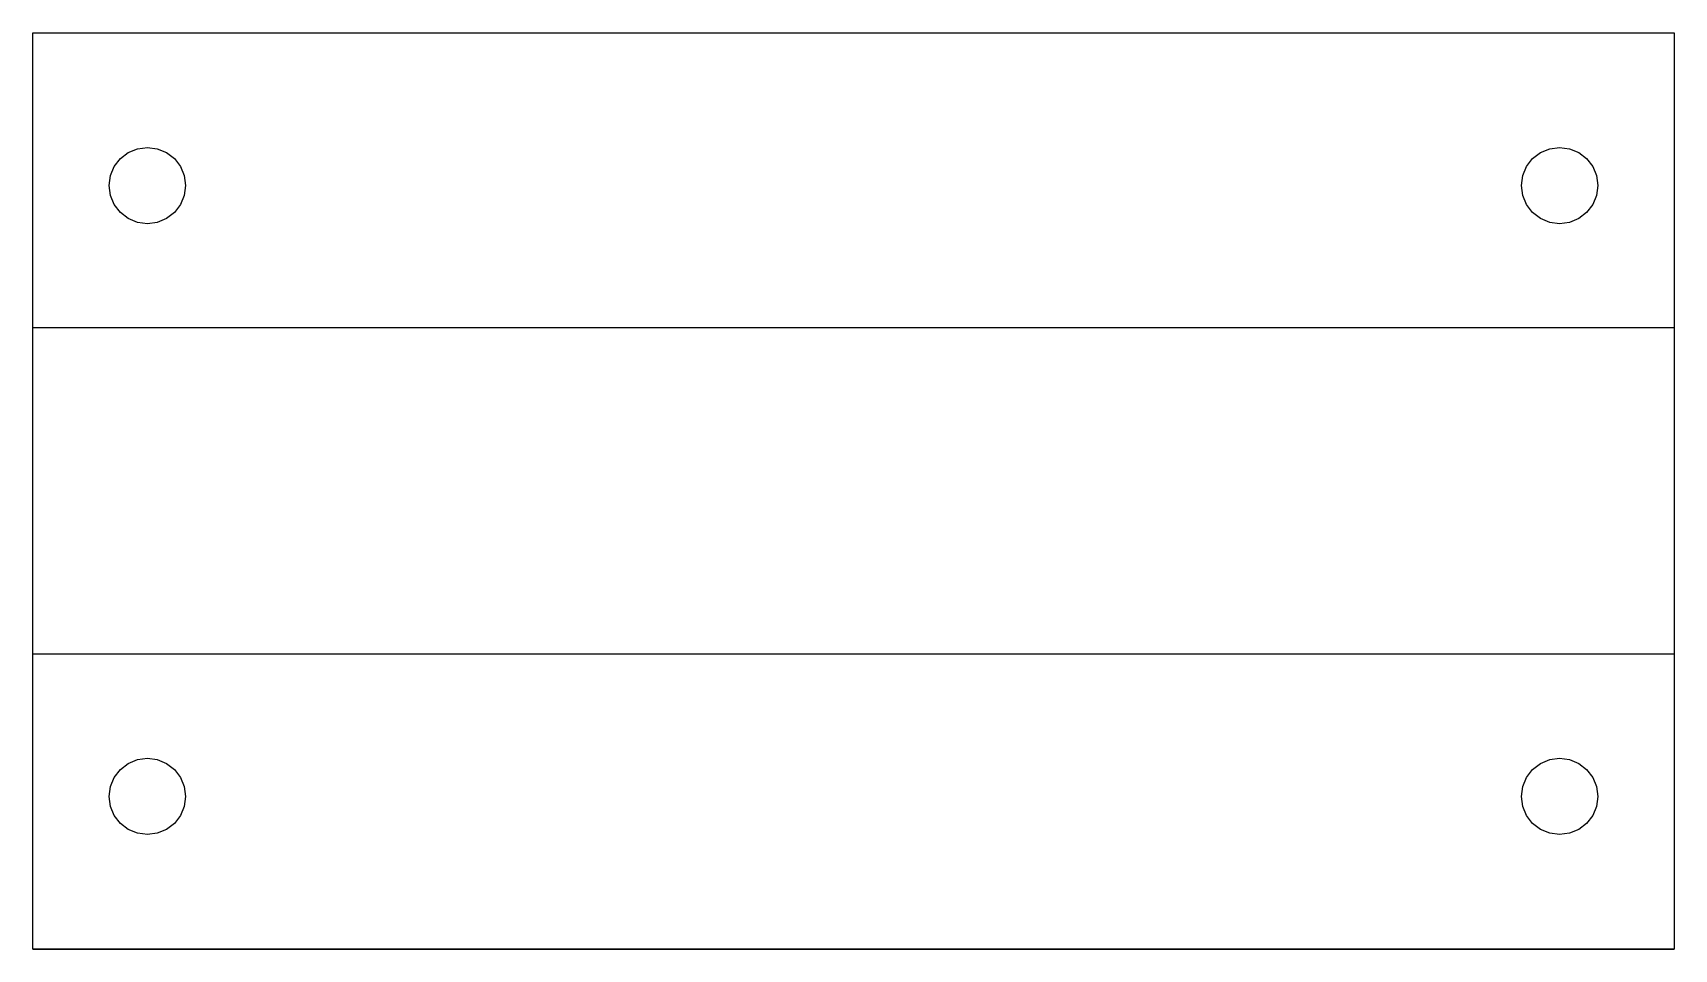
# Model space of a CAD drawing. Header units: inches. Extents: x 0 to 5.38, y 0 to 3.
import ezdxf

# ---------------------------------------------------------------- set-up
doc = ezdxf.new("R2010")
doc.units = ezdxf.units.IN
doc.layers.add('support_block#1', color=7, linetype='ByLayer')

msp = doc.modelspace()

# ---------------------------------------------------------------- linework, layer by layer
at = {"layer": 'support_block#1'}
for p, q in [((0, 3), (0, 3)), ((0, 0), (0, 3)), ((0, 3), (5.375, 3)), ((5.375, 3), (5.375, 3)), ((5.375, 3), (5.375, 0)), ((0.2667, 2.5625), (0.2866, 2.5884)), ((0.2667, 2.5625), (0.2866, 2.5884)), ((0.2866, 2.5884), (0.3125, 2.6083)), ((0.2866, 2.5884), (0.3125, 2.6083)), ((0.2866, 2.5884), (0.2866, 2.5884)), ((0.3125, 2.6083), (0.3426, 2.6207)), ((0.3125, 2.6083), (0.3426, 2.6207)), ((0.3125, 2.6083), (0.3125, 2.6083)), ((0.3426, 2.6207), (0.375, 2.625)), ((0.3426, 2.6207), (0.375, 2.625)), ((0.3426, 2.6207), (0.3426, 2.6207)), ((0.375, 2.625), (0.4074, 2.6207)), ((0.375, 2.625), (0.4074, 2.6207)), ((0.375, 2.625), (0.375, 2.625)), ((0.4074, 2.6207), (0.4375, 2.6083)), ((0.4074, 2.6207), (0.4375, 2.6083)), ((0.4074, 2.6207), (0.4074, 2.6207)), ((0.4375, 2.6083), (0.4634, 2.5884)), ((0.4375, 2.6083), (0.4375, 2.6083)), ((0.4375, 2.6083), (0.4634, 2.5884)), ((0.4634, 2.5884), (0.4833, 2.5625)), ((0.4634, 2.5884), (0.4833, 2.5625)), ((0.4634, 2.5884), (0.4634, 2.5884)), ((4.8917, 2.5625), (4.9116, 2.5884)), ((4.8917, 2.5625), (4.9116, 2.5884)), ((4.9116, 2.5884), (4.9375, 2.6083)), ((4.9116, 2.5884), (4.9375, 2.6083)), ((4.9116, 2.5884), (4.9116, 2.5884)), ((4.9375, 2.6083), (4.9676, 2.6207)), ((4.9375, 2.6083), (4.9676, 2.6207)), ((4.9375, 2.6083), (4.9375, 2.6083)), ((4.9676, 2.6207), (5, 2.625)), ((4.9676, 2.6207), (5, 2.625)), ((4.9676, 2.6207), (4.9676, 2.6207)), ((5, 2.625), (5.0324, 2.6207)), ((5, 2.625), (5.0324, 2.6207)), ((5, 2.625), (5, 2.625)), ((5.0324, 2.6207), (5.0625, 2.6083)), ((5.0324, 2.6207), (5.0625, 2.6083)), ((5.0324, 2.6207), (5.0324, 2.6207)), ((5.0625, 2.6083), (5.0884, 2.5884)), ((5.0625, 2.6083), (5.0884, 2.5884)), ((5.0625, 2.6083), (5.0625, 2.6083)), ((5.0884, 2.5884), (5.1083, 2.5625)), ((5.0884, 2.5884), (5.1083, 2.5625)), ((5.0884, 2.5884), (5.0884, 2.5884)), ((0.25, 2.5), (0.2543, 2.5324)), ((0.25, 2.5), (0.2543, 2.5324)), ((0.2543, 2.5324), (0.2667, 2.5625)), ((0.2543, 2.5324), (0.2667, 2.5625)), ((0.2543, 2.5324), (0.2543, 2.5324)), ((0.2667, 2.5625), (0.2667, 2.5625)), ((0.4833, 2.5625), (0.4957, 2.5324)), ((0.4833, 2.5625), (0.4833, 2.5625)), ((0.4833, 2.5625), (0.4957, 2.5324)), ((0.4957, 2.5324), (0.5, 2.5)), ((0.4957, 2.5324), (0.5, 2.5)), ((0.4957, 2.5324), (0.4957, 2.5324)), ((4.875, 2.5), (4.8793, 2.5324)), ((4.875, 2.5), (4.8793, 2.5324)), ((4.8793, 2.5324), (4.8917, 2.5625)), ((4.8793, 2.5324), (4.8917, 2.5625)), ((4.8793, 2.5324), (4.8793, 2.5324)), ((4.8917, 2.5625), (4.8917, 2.5625)), ((5.1083, 2.5625), (5.1207, 2.5324)), ((5.1083, 2.5625), (5.1207, 2.5324)), ((5.1083, 2.5625), (5.1083, 2.5625)), ((5.1207, 2.5324), (5.125, 2.5)), ((5.1207, 2.5324), (5.125, 2.5)), ((5.1207, 2.5324), (5.1207, 2.5324)), ((0.2543, 2.4676), (0.25, 2.5)), ((0.2543, 2.4676), (0.25, 2.5)), ((0.25, 2.5), (0.25, 2.5)), ((0.5, 2.5), (0.4957, 2.4676)), ((0.5, 2.5), (0.4957, 2.4676)), ((0.5, 2.5), (0.5, 2.5)), ((4.8793, 2.4676), (4.875, 2.5)), ((4.8793, 2.4676), (4.875, 2.5)), ((4.875, 2.5), (4.875, 2.5)), ((5.125, 2.5), (5.1207, 2.4676)), ((5.125, 2.5), (5.1207, 2.4676)), ((5.125, 2.5), (5.125, 2.5)), ((0.2667, 2.4375), (0.2543, 2.4676)), ((0.2667, 2.4375), (0.2543, 2.4676)), ((0.2543, 2.4676), (0.2543, 2.4676)), ((0.2866, 2.4116), (0.2667, 2.4375)), ((0.2866, 2.4116), (0.2667, 2.4375)), ((0.2667, 2.4375), (0.2667, 2.4375)), ((0.4833, 2.4375), (0.4634, 2.4116)), ((0.4833, 2.4375), (0.4634, 2.4116)), ((0.4957, 2.4676), (0.4833, 2.4375)), ((0.4957, 2.4676), (0.4833, 2.4375)), ((0.4833, 2.4375), (0.4833, 2.4375)), ((0.4957, 2.4676), (0.4957, 2.4676)), ((4.8917, 2.4375), (4.8793, 2.4676)), ((4.8917, 2.4375), (4.8793, 2.4676)), ((4.8793, 2.4676), (4.8793, 2.4676)), ((4.9116, 2.4116), (4.8917, 2.4375)), ((4.9116, 2.4116), (4.8917, 2.4375)), ((4.8917, 2.4375), (4.8917, 2.4375)), ((5.1083, 2.4375), (5.0884, 2.4116)), ((5.1083, 2.4375), (5.0884, 2.4116)), ((5.1207, 2.4676), (5.1083, 2.4375)), ((5.1207, 2.4676), (5.1083, 2.4375)), ((5.1083, 2.4375), (5.1083, 2.4375)), ((5.1207, 2.4676), (5.1207, 2.4676)), ((0.3125, 2.3917), (0.2866, 2.4116)), ((0.3125, 2.3917), (0.2866, 2.4116)), ((0.2866, 2.4116), (0.2866, 2.4116)), ((0.3426, 2.3793), (0.3125, 2.3917)), ((0.3426, 2.3793), (0.3125, 2.3917)), ((0.3125, 2.3917), (0.3125, 2.3917)), ((0.375, 2.375), (0.3426, 2.3793)), ((0.375, 2.375), (0.3426, 2.3793)), ((0.3426, 2.3793), (0.3426, 2.3793)), ((0.4074, 2.3793), (0.375, 2.375)), ((0.4074, 2.3793), (0.375, 2.375)), ((0.375, 2.375), (0.375, 2.375)), ((0.4375, 2.3917), (0.4074, 2.3793)), ((0.4375, 2.3917), (0.4074, 2.3793)), ((0.4074, 2.3793), (0.4074, 2.3793)), ((0.4634, 2.4116), (0.4375, 2.3917)), ((0.4634, 2.4116), (0.4375, 2.3917)), ((0.4375, 2.3917), (0.4375, 2.3917)), ((0.4634, 2.4116), (0.4634, 2.4116)), ((4.9375, 2.3917), (4.9116, 2.4116)), ((4.9375, 2.3917), (4.9116, 2.4116)), ((4.9116, 2.4116), (4.9116, 2.4116)), ((4.9676, 2.3793), (4.9375, 2.3917)), ((4.9676, 2.3793), (4.9375, 2.3917)), ((4.9375, 2.3917), (4.9375, 2.3917)), ((5, 2.375), (4.9676, 2.3793)), ((5, 2.375), (4.9676, 2.3793)), ((4.9676, 2.3793), (4.9676, 2.3793)), ((5.0324, 2.3793), (5, 2.375)), ((5.0324, 2.3793), (5, 2.375)), ((5, 2.375), (5, 2.375)), ((5.0625, 2.3917), (5.0324, 2.3793)), ((5.0625, 2.3917), (5.0324, 2.3793)), ((5.0324, 2.3793), (5.0324, 2.3793)), ((5.0884, 2.4116), (5.0625, 2.3917)), ((5.0884, 2.4116), (5.0625, 2.3917)), ((5.0625, 2.3917), (5.0625, 2.3917)), ((5.0884, 2.4116), (5.0884, 2.4116)), ((5.375, 2.0343), (0, 2.0343)), ((0, 2), (0, 2)), ((5.375, 2), (5.375, 2)), ((0, 1), (0, 1)), ((5.375, 1), (5.375, 1)), ((5.375, 0.9657), (0, 0.9657)), ((0.2866, 0.5884), (0.3125, 0.6083)), ((0.2866, 0.5884), (0.3125, 0.6083)), ((0.3125, 0.6083), (0.3426, 0.6207)), ((0.3125, 0.6083), (0.3426, 0.6207)), ((0.3125, 0.6083), (0.3125, 0.6083)), ((0.3426, 0.6207), (0.375, 0.625)), ((0.3426, 0.6207), (0.375, 0.625)), ((0.3426, 0.6207), (0.3426, 0.6207)), ((0.375, 0.625), (0.4074, 0.6207)), ((0.375, 0.625), (0.4074, 0.6207)), ((0.375, 0.625), (0.375, 0.625)), ((0.4074, 0.6207), (0.4375, 0.6083)), ((0.4074, 0.6207), (0.4375, 0.6083)), ((0.4074, 0.6207), (0.4074, 0.6207)), ((0.4375, 0.6083), (0.4634, 0.5884)), ((0.4375, 0.6083), (0.4634, 0.5884)), ((0.4375, 0.6083), (0.4375, 0.6083)), ((4.9116, 0.5884), (4.9375, 0.6083)), ((4.9116, 0.5884), (4.9375, 0.6083)), ((4.9375, 0.6083), (4.9676, 0.6207)), ((4.9375, 0.6083), (4.9676, 0.6207)), ((4.9375, 0.6083), (4.9375, 0.6083)), ((4.9676, 0.6207), (5, 0.625)), ((4.9676, 0.6207), (5, 0.625)), ((4.9676, 0.6207), (4.9676, 0.6207)), ((5, 0.625), (5.0324, 0.6207)), ((5, 0.625), (5.0324, 0.6207)), ((5, 0.625), (5, 0.625)), ((5.0324, 0.6207), (5.0625, 0.6083)), ((5.0324, 0.6207), (5.0625, 0.6083)), ((5.0324, 0.6207), (5.0324, 0.6207)), ((5.0625, 0.6083), (5.0884, 0.5884)), ((5.0625, 0.6083), (5.0884, 0.5884)), ((5.0625, 0.6083), (5.0625, 0.6083)), ((0.2543, 0.5324), (0.2667, 0.5625)), ((0.2543, 0.5324), (0.2667, 0.5625)), ((0.2667, 0.5625), (0.2866, 0.5884)), ((0.2667, 0.5625), (0.2866, 0.5884)), ((0.2667, 0.5625), (0.2667, 0.5625)), ((0.2866, 0.5884), (0.2866, 0.5884)), ((0.4634, 0.5884), (0.4833, 0.5625)), ((0.4634, 0.5884), (0.4833, 0.5625)), ((0.4634, 0.5884), (0.4634, 0.5884)), ((0.4833, 0.5625), (0.4957, 0.5324)), ((0.4833, 0.5625), (0.4957, 0.5324)), ((0.4833, 0.5625), (0.4833, 0.5625)), ((4.8793, 0.5324), (4.8917, 0.5625)), ((4.8793, 0.5324), (4.8917, 0.5625)), ((4.8917, 0.5625), (4.9116, 0.5884)), ((4.8917, 0.5625), (4.9116, 0.5884)), ((4.8917, 0.5625), (4.8917, 0.5625)), ((4.9116, 0.5884), (4.9116, 0.5884)), ((5.0884, 0.5884), (5.1083, 0.5625)), ((5.0884, 0.5884), (5.1083, 0.5625)), ((5.0884, 0.5884), (5.0884, 0.5884)), ((5.1083, 0.5625), (5.1207, 0.5324)), ((5.1083, 0.5625), (5.1207, 0.5324)), ((5.1083, 0.5625), (5.1083, 0.5625)), ((0.25, 0.5), (0.2543, 0.5324)), ((0.25, 0.5), (0.2543, 0.5324)), ((0.2543, 0.4676), (0.25, 0.5)), ((0.2543, 0.4676), (0.25, 0.5)), ((0.25, 0.5), (0.25, 0.5)), ((0.2543, 0.5324), (0.2543, 0.5324)), ((0.4957, 0.5324), (0.5, 0.5)), ((0.4957, 0.5324), (0.5, 0.5)), ((0.4957, 0.5324), (0.4957, 0.5324)), ((0.5, 0.5), (0.4957, 0.4676)), ((0.5, 0.5), (0.4957, 0.4676)), ((0.5, 0.5), (0.5, 0.5)), ((4.875, 0.5), (4.8793, 0.5324)), ((4.875, 0.5), (4.8793, 0.5324)), ((4.8793, 0.4676), (4.875, 0.5)), ((4.8793, 0.4676), (4.875, 0.5)), ((4.875, 0.5), (4.875, 0.5)), ((4.8793, 0.5324), (4.8793, 0.5324)), ((5.1207, 0.5324), (5.125, 0.5)), ((5.1207, 0.5324), (5.125, 0.5)), ((5.1207, 0.5324), (5.1207, 0.5324)), ((5.125, 0.5), (5.1207, 0.4676)), ((5.125, 0.5), (5.1207, 0.4676)), ((5.125, 0.5), (5.125, 0.5)), ((0.2667, 0.4375), (0.2543, 0.4676)), ((0.2667, 0.4375), (0.2543, 0.4676)), ((0.2543, 0.4676), (0.2543, 0.4676)), ((0.2866, 0.4116), (0.2667, 0.4375)), ((0.2866, 0.4116), (0.2667, 0.4375)), ((0.2667, 0.4375), (0.2667, 0.4375)), ((0.4833, 0.4375), (0.4634, 0.4116)), ((0.4833, 0.4375), (0.4634, 0.4116)), ((0.4957, 0.4676), (0.4833, 0.4375)), ((0.4957, 0.4676), (0.4833, 0.4375)), ((0.4833, 0.4375), (0.4833, 0.4375)), ((0.4957, 0.4676), (0.4957, 0.4676)), ((4.8917, 0.4375), (4.8793, 0.4676)), ((4.8917, 0.4375), (4.8793, 0.4676)), ((4.8793, 0.4676), (4.8793, 0.4676)), ((4.9116, 0.4116), (4.8917, 0.4375)), ((4.9116, 0.4116), (4.8917, 0.4375)), ((4.8917, 0.4375), (4.8917, 0.4375)), ((5.1083, 0.4375), (5.0884, 0.4116)), ((5.1083, 0.4375), (5.0884, 0.4116)), ((5.1207, 0.4676), (5.1083, 0.4375)), ((5.1207, 0.4676), (5.1083, 0.4375)), ((5.1083, 0.4375), (5.1083, 0.4375)), ((5.1207, 0.4676), (5.1207, 0.4676)), ((0.3125, 0.3917), (0.2866, 0.4116)), ((0.3125, 0.3917), (0.2866, 0.4116)), ((0.2866, 0.4116), (0.2866, 0.4116)), ((0.3426, 0.3793), (0.3125, 0.3917)), ((0.3426, 0.3793), (0.3125, 0.3917)), ((0.3125, 0.3917), (0.3125, 0.3917)), ((0.375, 0.375), (0.3426, 0.3793)), ((0.375, 0.375), (0.3426, 0.3793)), ((0.3426, 0.3793), (0.3426, 0.3793)), ((0.4074, 0.3793), (0.375, 0.375)), ((0.4074, 0.3793), (0.375, 0.375)), ((0.4375, 0.3917), (0.4074, 0.3793)), ((0.4375, 0.3917), (0.4074, 0.3793)), ((0.4074, 0.3793), (0.4074, 0.3793)), ((0.4634, 0.4116), (0.4375, 0.3917)), ((0.4634, 0.4116), (0.4375, 0.3917)), ((0.4375, 0.3917), (0.4375, 0.3917)), ((0.4634, 0.4116), (0.4634, 0.4116)), ((4.9375, 0.3917), (4.9116, 0.4116)), ((4.9375, 0.3917), (4.9116, 0.4116)), ((4.9116, 0.4116), (4.9116, 0.4116)), ((4.9676, 0.3793), (4.9375, 0.3917)), ((4.9676, 0.3793), (4.9375, 0.3917)), ((4.9375, 0.3917), (4.9375, 0.3917)), ((5, 0.375), (4.9676, 0.3793)), ((5, 0.375), (4.9676, 0.3793)), ((4.9676, 0.3793), (4.9676, 0.3793)), ((5.0324, 0.3793), (5, 0.375)), ((5.0324, 0.3793), (5, 0.375)), ((5.0625, 0.3917), (5.0324, 0.3793)), ((5.0625, 0.3917), (5.0324, 0.3793)), ((5.0324, 0.3793), (5.0324, 0.3793)), ((5.0884, 0.4116), (5.0625, 0.3917)), ((5.0884, 0.4116), (5.0625, 0.3917)), ((5.0625, 0.3917), (5.0625, 0.3917)), ((5.0884, 0.4116), (5.0884, 0.4116)), ((0.375, 0.375), (0.375, 0.375)), ((5, 0.375), (5, 0.375)), ((0, 0), (0, 0)), ((5.375, 0), (0, 0)), ((0, 0), (5.375, 0)), ((5.375, 0), (5.375, 0))]:
    msp.add_line(p, q, dxfattribs=at)

doc.saveas('drawing.dxf')
